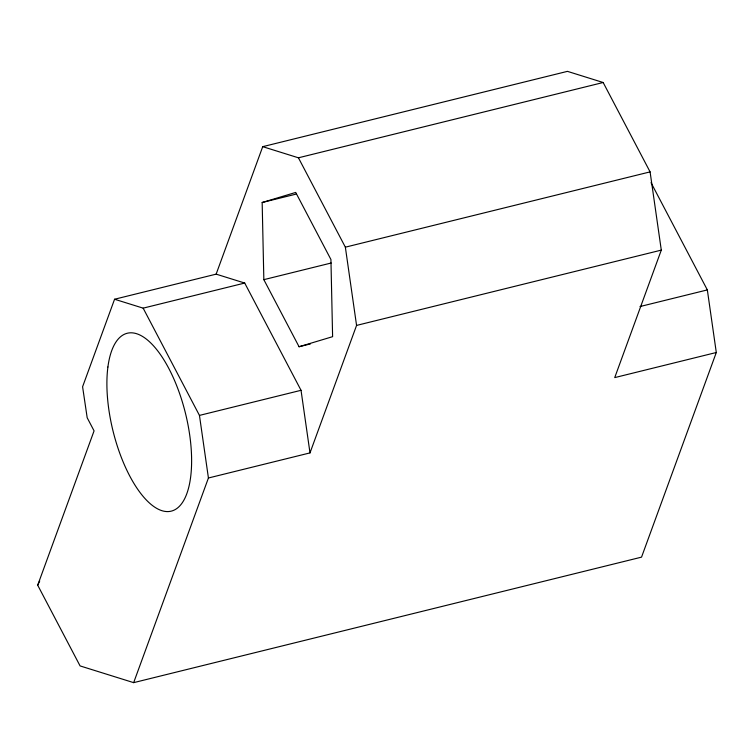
<?xml version="1.0" encoding="UTF-8"?>
<svg xmlns="http://www.w3.org/2000/svg" width="754" height="754" viewBox="0 0 754 754"><rect width="100%" height="100%" fill="white"/><g stroke="black" fill="none" stroke-linecap="round" stroke-linejoin="round"><path stroke-width="1.13" d="M133.665 682.643L208.424 477.998L309.998 452.9L301.034 390.308L244.72 283.052L216.144 274.145L114.57 299.244L82.591 386.764L87.191 417.763L94.071 430.873L37.7 585.198L80.084 665.923L133.665 682.643L641.541 557.14L716.3 352.504L707.337 289.913L651.022 182.657M216.144 274.145L262.722 146.662L567.442 71.357L603.162 82.506L650.089 171.884L661.296 250.121L614.727 377.603L716.3 352.504M309.998 452.9L356.567 325.417L345.36 247.18L298.433 157.803L262.722 146.662M37.7 585.198L39.708 580.995M262.166 202.506L295.709 192.43L330.931 259.517L332.608 336.67L299.065 346.736L263.843 279.659L262.166 202.506L296.407 194.042M298.433 157.803L603.162 82.506M345.36 247.18L650.089 171.884M114.57 299.244L143.147 308.15L244.72 283.052M263.843 279.659L331.185 263.014M356.567 325.417L661.296 250.121M299.065 346.736L310.478 343.918M143.147 308.15L199.452 415.407L301.034 390.308M639.995 306.548L707.337 289.913M199.452 415.407L208.424 477.998M107.907 366.991A91.639 37.295 76.1 0 0 161.922 510.684A91.639 37.295 76.1 0 0 177.897 388.828A91.639 37.295 76.1 0 0 107.907 366.991"/></g></svg>
